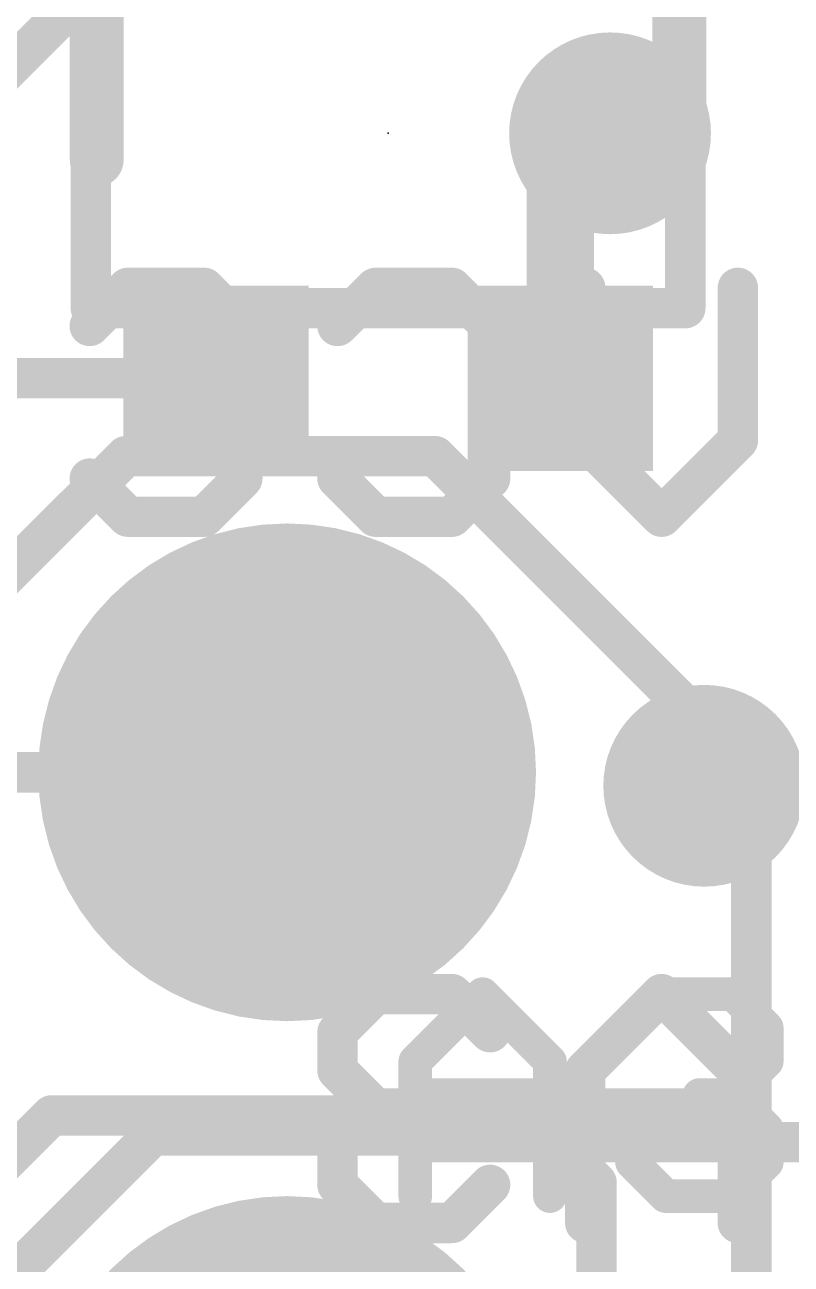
# Model space of a CAD drawing. Extents: x -33 to 74, y -20 to 37.
# Drawn here: x 12.598 to 15.492, y 18.59 to 23.27 of the extents above; entities that cross this region are included whole.
import ezdxf

# ---------------------------------------------------------------- set-up
doc = ezdxf.new("R2010")
doc.units = 0
for name, color, linetype in [('1', 12, 'CONTINUOUS'), ('16', 132, 'CONTINUOUS'), ('17', 110, 'CONTINUOUS'), ('18', 110, 'CONTINUOUS'), ('21', 41, 'CONTINUOUS'), ('22', 40, 'CONTINUOUS'), ('23', 53, 'CONTINUOUS'), ('51', 53, 'CONTINUOUS')]:
    doc.layers.add(name, color=color, linetype=linetype)

# ---------------------------------------------------------------- blocks, each defined once
blk = doc.blocks.new('RECT')
blk.add_solid([(-0.5, -0.5), (0.5, -0.5), (-0.5, 0.5), (0.5, 0.5)])
blk = doc.blocks.new('ROUNDP')
at = {"const_width": 0.5}
blk.add_lwpolyline([(0, -0.25, 1), (0, 0.25, 1), (0, -0.25)], format="xyb", dxfattribs=at)
blk = doc.blocks.new('ROUNDV')
at = {"const_width": 0.5}
blk.add_lwpolyline([(0, -0.25, 1), (0, 0.25, 1), (0, -0.25)], format="xyb", dxfattribs=at)

msp = doc.modelspace()

# ---------------------------------------------------------------- linework, layer by layer
at = {"layer": '1'}
for points, const_width in [([(14.62, 22.6718), (14.8082, 22.86)], 0.254), ([(14.62, 21.935), (14.62, 22.6718)], 0.254), ([(13.32, 21.935), (12.283, 21.935)], 0.1524), ([(13.589, 20.447), (9.652, 20.447)], 0.1524), ([(15.3416, 20.2184), (15.1638, 20.3962)], 0.1524), ([(15.3416, 11.049), (15.3416, 20.2184)], 0.1524), ([(12.4714, 18.923), (12.7, 19.1516)], 0.1524), ([(12.7, 19.1516), (14.5034, 19.1516)], 0.1524), ([(14.5034, 19.1516), (14.7574, 18.8976)], 0.1524), ([(14.7574, 18.8976), (14.7574, 16.0274)], 0.1524)]:
    msp.add_lwpolyline(points, dxfattribs=dict(at, const_width=const_width))
for points, const_width in [([(14.8531, 22.8151, 1), (14.7633, 22.9049)], 0.127), ([(14.6835, 22.6718, 1), (14.5565, 22.6718)], 0.127), ([(14.5751, 22.7167, 1), (14.6649, 22.6269)], 0.127), ([(13.32, 21.8969, 1), (13.32, 21.9731)], 0.0762), ([(14.5565, 21.935, 1), (14.6835, 21.935)], 0.127), ([(13.589, 20.4089, 1), (13.589, 20.4851)], 0.0762), ([(15.1907, 20.4231, 1), (15.1369, 20.3693)], 0.0762), ([(15.3797, 20.2184, 1), (15.3035, 20.2184)], 0.0762), ([(15.3147, 20.1915, 1), (15.3685, 20.2453)], 0.0762), ([(12.7, 19.1897, 1), (12.7, 19.1135)], 0.0762), ([(12.7269, 19.1247, 1), (12.6731, 19.1785)], 0.0762), ([(14.5303, 19.1785, 1), (14.4765, 19.1247)], 0.0762), ([(14.5034, 19.1135, 1), (14.5034, 19.1897)], 0.0762), ([(14.7955, 18.8976, 1), (14.7193, 18.8976)], 0.0762), ([(14.7305, 18.8707, 1), (14.7843, 18.9245)], 0.0762)]:
    msp.add_lwpolyline(points, format="xyb", dxfattribs=dict(at, const_width=const_width))
at = {"layer": '16', "const_width": 0.1524}
for points in [[(11.4808, 22.0472), (13.5636, 24.13)], [(11.9126, 20.574), (12.9794, 21.6408)], [(12.9794, 21.6408), (14.1478, 21.6408)], [(14.1478, 21.6408), (15.1638, 20.6248)], [(15.1638, 20.3962), (15.1638, 20.6248)], [(12.1412, 18.1356), (13.081, 19.0754)], [(13.081, 19.0754), (14.097, 19.0754)], [(14.097, 19.0754), (14.1224, 19.05)], [(14.1224, 19.05), (16.51, 19.05)]]:
    msp.add_lwpolyline(points, dxfattribs=at)
at = {"layer": '16', "const_width": 0.0762}
for points in [[(12.9794, 21.6789, 1), (12.9794, 21.6027)], [(13.0063, 21.6139, 1), (12.9525, 21.6677)], [(14.1747, 21.6677, 1), (14.1209, 21.6139)], [(14.1478, 21.6027, 1), (14.1478, 21.6789)], [(15.2019, 20.6248, 1), (15.1257, 20.6248)], [(15.1369, 20.5979, 1), (15.1907, 20.6517)], [(15.1257, 20.3962, 1), (15.2019, 20.3962)], [(13.081, 19.1135, 1), (13.081, 19.0373)], [(13.1079, 19.0485, 1), (13.0541, 19.1023)], [(14.1239, 19.1023, 1), (14.0701, 19.0485)], [(14.097, 19.0373, 1), (14.097, 19.1135)], [(14.1224, 19.0881, 1), (14.1224, 19.0119)], [(14.0955, 19.0231, 1), (14.1493, 19.0769)]]:
    msp.add_lwpolyline(points, format="xyb", dxfattribs=at)
at = {"layer": '21'}
for points, const_width in [([(12.87, 23.56), (12.87, 22.76)], 0.2032), ([(15.07, 23.56), (15.07, 22.76)], 0.2032), ([(14.0727, 19.3552), (14.327, 19.6095)], 0.127), ([(14.327, 19.6095), (14.5812, 19.3552)], 0.127), ([(14.8913, 19.4823), (15.0184, 19.6095)], 0.127), ([(15.0184, 19.6095), (15.2726, 19.6095)], 0.127), ([(15.2726, 19.6095), (15.3998, 19.4823)], 0.127), ([(15.3998, 19.4823), (15.3998, 19.3552)], 0.127), ([(14.0727, 18.8468), (14.0727, 19.3552)], 0.127), ([(14.5812, 19.3552), (14.5812, 18.8468)], 0.127), ([(15.3998, 19.3552), (15.2726, 19.2281)], 0.127), ([(14.0727, 19.2281), (14.5812, 19.2281)], 0.127), ([(15.2726, 19.2281), (15.1455, 19.2281)], 0.127), ([(15.2726, 19.2281), (15.3998, 19.101)], 0.127), ([(15.3998, 19.101), (15.3998, 18.9739)], 0.127), ([(15.0184, 18.8468), (14.8913, 18.9739)], 0.127), ([(15.3998, 18.9739), (15.2726, 18.8468)], 0.127), ([(15.2726, 18.8468), (15.0184, 18.8468)], 0.127)]:
    msp.add_lwpolyline(points, dxfattribs=dict(at, const_width=const_width))
for points, const_width in [([(12.8192, 22.76, 1), (12.9208, 22.76)], 0.1016), ([(15.0192, 22.76, 1), (15.1208, 22.76)], 0.1016), ([(14.3494, 19.6319, 1), (14.3045, 19.587)], 0.0635), ([(14.3494, 19.587, 1), (14.3045, 19.6319)], 0.0635), ([(15.0184, 19.6412, 1), (15.0184, 19.5777)], 0.0635), ([(15.0409, 19.587, 1), (14.996, 19.6319)], 0.0635), ([(15.2951, 19.6319, 1), (15.2502, 19.587)], 0.0635), ([(15.2726, 19.5777, 1), (15.2726, 19.6412)], 0.0635), ([(14.8689, 19.5048, 1), (14.9138, 19.4599)], 0.0635), ([(15.4315, 19.4823, 1), (15.368, 19.4823)], 0.0635), ([(15.3773, 19.4599, 1), (15.4222, 19.5048)], 0.0635), ([(14.1045, 19.3552, 1), (14.041, 19.3552)], 0.0635), ([(14.0503, 19.3777, 1), (14.0952, 19.3328)], 0.0635), ([(14.6129, 19.3552, 1), (14.5494, 19.3552)], 0.0635), ([(14.5587, 19.3328, 1), (14.6036, 19.3777)], 0.0635), ([(15.368, 19.3552, 1), (15.4315, 19.3552)], 0.0635), ([(15.4222, 19.3328, 1), (15.3773, 19.3777)], 0.0635), ([(14.0727, 19.2599, 1), (14.0727, 19.1964)], 0.0635), ([(14.5812, 19.1964, 1), (14.5812, 19.2599)], 0.0635), ([(15.1455, 19.2599, 1), (15.1455, 19.1964)], 0.0635), ([(15.2951, 19.2506, 1), (15.2502, 19.2057)], 0.0635), ([(15.2726, 19.1964, 1), (15.2726, 19.2599)], 0.0635), ([(15.2502, 19.2506, 1), (15.2951, 19.2057)], 0.0635), ([(15.4315, 19.101, 1), (15.368, 19.101)], 0.0635), ([(15.3773, 19.0786, 1), (15.4222, 19.1235)], 0.0635), ([(14.9138, 18.9964, 1), (14.8689, 18.9515)], 0.0635), ([(15.368, 18.9739, 1), (15.4315, 18.9739)], 0.0635), ([(15.4222, 18.9515, 1), (15.3773, 18.9964)], 0.0635), ([(15.0184, 18.8786, 1), (15.0184, 18.8151)], 0.0635), ([(15.2726, 18.8151, 1), (15.2726, 18.8786)], 0.0635), ([(14.041, 18.8468, 1), (14.1045, 18.8468)], 0.0635), ([(14.5494, 18.8468, 1), (14.6129, 18.8468)], 0.0635), ([(14.996, 18.8243, 1), (15.0409, 18.8693)], 0.0635), ([(15.2502, 18.8693, 1), (15.2951, 18.8243)], 0.0635)]:
    msp.add_lwpolyline(points, format="xyb", dxfattribs=dict(at, const_width=const_width))
at = {"layer": '22', "const_width": 0.1524}
for points in [[(12.8435, 22.1325), (12.9876, 22.2765)], [(12.9876, 22.2765), (13.2757, 22.2765)], [(13.2757, 22.2765), (13.4198, 22.1325)], [(13.7791, 22.1325), (13.9231, 22.2765)], [(13.9231, 22.2765), (14.2112, 22.2765)], [(14.2112, 22.2765), (14.3553, 22.1325)], [(14.7146, 21.7003), (14.7146, 22.2765)], [(15.2908, 22.2765), (15.2908, 21.7003)], [(13.4198, 22.1325), (13.4198, 21.5563)], [(14.3553, 22.1325), (14.3553, 21.5563)], [(15.0027, 21.4122), (14.7146, 21.7003)], [(15.2908, 21.7003), (15.0027, 21.4122)], [(12.9876, 21.4122), (12.8435, 21.5563)], [(13.4198, 21.5563), (13.2757, 21.4122)], [(13.9231, 21.4122), (13.7791, 21.5563)], [(14.3553, 21.5563), (14.2112, 21.4122)], [(13.2757, 21.4122), (12.9876, 21.4122)], [(14.2112, 21.4122), (13.9231, 21.4122)], [(13.9231, 19.6095), (13.7791, 19.4655)], [(14.2112, 19.6095), (13.9231, 19.6095)], [(14.3553, 19.4655), (14.2112, 19.6095)], [(15.0027, 19.6095), (14.7146, 19.3214)], [(15.2908, 19.3214), (15.0027, 19.6095)], [(13.7791, 19.4655), (13.7791, 19.3214)], [(13.7791, 19.3214), (13.9231, 19.1774)], [(14.7146, 19.3214), (14.7146, 18.7452)], [(15.2908, 18.7452), (15.2908, 19.3214)], [(13.9231, 19.1774), (13.7791, 19.0333)], [(13.9231, 19.1774), (14.0672, 19.1774)], [(15.2908, 19.1774), (14.7146, 19.1774)], [(13.7791, 19.0333), (13.7791, 18.8893)], [(13.7791, 18.8893), (13.9231, 18.7452)], [(14.2112, 18.7452), (14.3553, 18.8893)], [(13.9231, 18.7452), (14.2112, 18.7452)]]:
    msp.add_lwpolyline(points, dxfattribs=at)
at = {"layer": '22', "const_width": 0.0762}
for points in [[(12.9876, 22.3146, 1), (12.9876, 22.2384)], [(13.0145, 22.2496, 1), (12.9607, 22.3035)], [(13.3026, 22.3035, 1), (13.2488, 22.2496)], [(13.2757, 22.2384, 1), (13.2757, 22.3146)], [(13.9231, 22.3146, 1), (13.9231, 22.2384)], [(13.9501, 22.2496, 1), (13.8962, 22.3035)], [(14.2382, 22.3035, 1), (14.1843, 22.2496)], [(14.2112, 22.2384, 1), (14.2112, 22.3146)], [(14.7527, 22.2765, 1), (14.6765, 22.2765)], [(15.3289, 22.2765, 1), (15.2527, 22.2765)], [(12.8166, 22.1594, 1), (12.8705, 22.1055)], [(13.4579, 22.1325, 1), (13.3817, 22.1325)], [(13.3928, 22.1055, 1), (13.4467, 22.1594)], [(13.7521, 22.1594, 1), (13.806, 22.1055)], [(14.3934, 22.1325, 1), (14.3172, 22.1325)], [(14.3283, 22.1055, 1), (14.3822, 22.1594)], [(14.7415, 21.7273, 1), (14.6876, 21.6734)], [(15.3177, 21.6734, 1), (15.2639, 21.7273)], [(14.6765, 21.7003, 1), (14.7527, 21.7003)], [(15.2527, 21.7003, 1), (15.3289, 21.7003)], [(12.8705, 21.5832, 1), (12.8166, 21.5293)], [(13.4467, 21.5293, 1), (13.3928, 21.5832)], [(13.806, 21.5832, 1), (13.7521, 21.5293)], [(14.3822, 21.5293, 1), (14.3283, 21.5832)], [(13.3817, 21.5563, 1), (13.4579, 21.5563)], [(14.3172, 21.5563, 1), (14.3934, 21.5563)], [(12.9876, 21.4503, 1), (12.9876, 21.3741)], [(13.2757, 21.3741, 1), (13.2757, 21.4503)], [(13.9231, 21.4503, 1), (13.9231, 21.3741)], [(14.2112, 21.3741, 1), (14.2112, 21.4503)], [(12.9607, 21.3853, 1), (13.0145, 21.4391)], [(13.2488, 21.4391, 1), (13.3026, 21.3853)], [(13.8962, 21.3853, 1), (13.9501, 21.4391)], [(14.1843, 21.4391, 1), (14.2382, 21.3853)], [(14.9757, 21.4391, 1), (15.0296, 21.3853)], [(14.9757, 21.3853, 1), (15.0296, 21.4391)], [(13.9231, 19.6476, 1), (13.9231, 19.5714)], [(13.9501, 19.5826, 1), (13.8962, 19.6365)], [(14.2382, 19.6365, 1), (14.1843, 19.5826)], [(14.2112, 19.5714, 1), (14.2112, 19.6476)], [(15.0296, 19.6365, 1), (14.9757, 19.5826)], [(15.0296, 19.5826, 1), (14.9757, 19.6365)], [(13.7521, 19.4924, 1), (13.806, 19.4385)], [(13.8172, 19.4655, 1), (13.741, 19.4655)], [(14.3283, 19.4385, 1), (14.3822, 19.4924)], [(13.806, 19.3484, 1), (13.7521, 19.2945)], [(14.6876, 19.3484, 1), (14.7415, 19.2945)], [(14.7527, 19.3214, 1), (14.6765, 19.3214)], [(15.3289, 19.3214, 1), (15.2527, 19.3214)], [(15.2639, 19.2945, 1), (15.3177, 19.3484)], [(13.741, 19.3214, 1), (13.8172, 19.3214)], [(13.9231, 19.2155, 1), (13.9231, 19.1393)], [(13.9501, 19.1504, 1), (13.8962, 19.2043)], [(13.8962, 19.1504, 1), (13.9501, 19.2043)], [(14.0672, 19.1393, 1), (14.0672, 19.2155)], [(14.7146, 19.2155, 1), (14.7146, 19.1393)], [(15.2908, 19.1393, 1), (15.2908, 19.2155)], [(13.7521, 19.0603, 1), (13.806, 19.0064)], [(13.8172, 19.0333, 1), (13.741, 19.0333)], [(13.806, 18.9162, 1), (13.7521, 18.8623)], [(14.3822, 18.8623, 1), (14.3283, 18.9162)], [(13.741, 18.8893, 1), (13.8172, 18.8893)], [(13.9231, 18.7833, 1), (13.9231, 18.7071)], [(14.2112, 18.7071, 1), (14.2112, 18.7833)], [(13.8962, 18.7183, 1), (13.9501, 18.7721)], [(14.1843, 18.7721, 1), (14.2382, 18.7183)], [(14.6765, 18.7452, 1), (14.7527, 18.7452)], [(15.2527, 18.7452, 1), (15.3289, 18.7452)]]:
    msp.add_lwpolyline(points, format="xyb", dxfattribs=at)
at = {"layer": '23'}
msp.add_point((13.97, 22.86), dxfattribs=at)
at = {"layer": '51', "const_width": 0.1524}
for points in [[(12.8476, 22.1996), (12.8476, 23.5204)], [(15.0924, 23.5204), (15.0924, 22.1996)], [(15.0924, 22.1996), (12.8476, 22.1996)]]:
    msp.add_lwpolyline(points, dxfattribs=at)
at = {"layer": '51', "const_width": 0.0762}
for points in [[(12.8476, 22.2377, 1), (12.8476, 22.1615)], [(12.8095, 22.1996, 1), (12.8857, 22.1996)], [(15.0543, 22.1996, 1), (15.1305, 22.1996)], [(15.0924, 22.1615, 1), (15.0924, 22.2377)]]:
    msp.add_lwpolyline(points, format="xyb", dxfattribs=at)

# ---------------------------------------------------------------- block references
at = {"layer": '1', "xscale": 0.7, "yscale": 0.7}
for p in [(13.32, 21.935), (14.62, 21.935)]:
    msp.add_blockref('RECT', p, dxfattribs=at)
at = {"layer": '17', "xscale": 1.8796, "yscale": 1.8796, "rotation": 180}
for p in [(13.589, 20.447), (13.589, 20.447), (13.589, 17.907), (13.589, 17.907)]:
    msp.add_blockref('ROUNDP', p, dxfattribs=at)
at = {"layer": '18', "xscale": 0.762, "yscale": 0.762}
for p in [(14.8082, 22.86), (14.8082, 22.86), (15.1638, 20.3962), (15.1638, 20.3962)]:
    msp.add_blockref('ROUNDV', p, dxfattribs=at)
at = {"layer": '51', "xscale": 0.508, "yscale": 0.508, "rotation": 90}
msp.add_blockref('RECT', (13.589, 20.447), dxfattribs=at)

doc.saveas('drawing.dxf')
